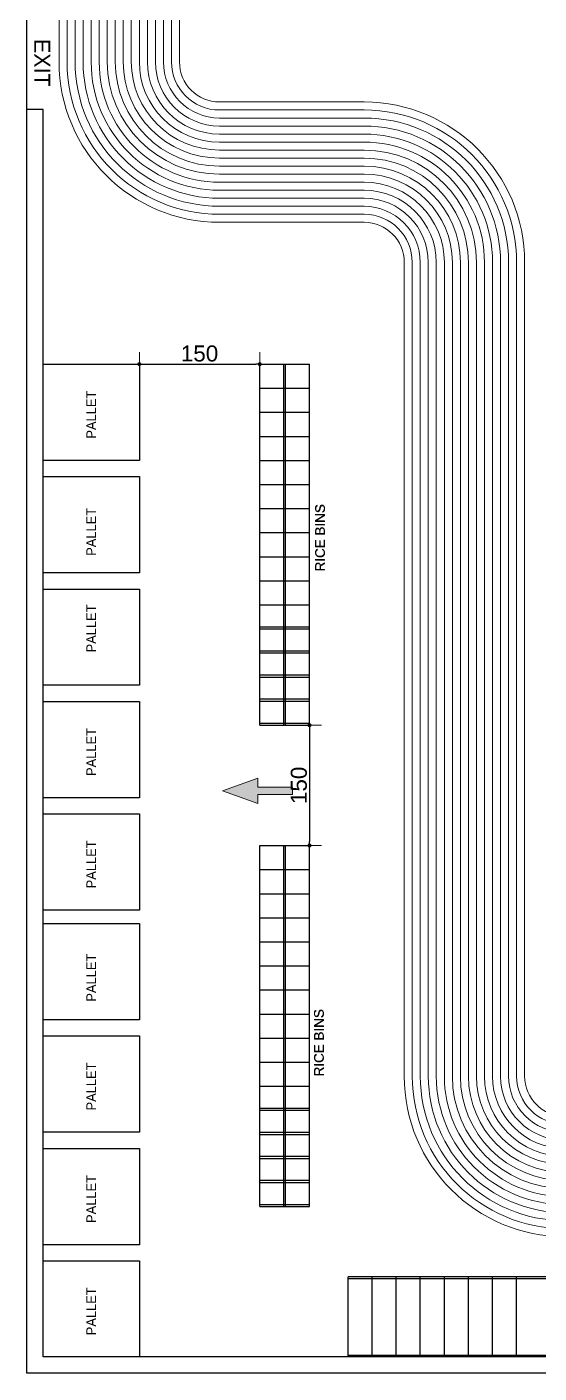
# Model space of a CAD drawing. Header units: centimetres. Extents: x 382474 to 805140, y 51501 to 135682.
# Drawn here: x 387006 to 387644, y 64561 to 66239 of the extents above; entities that cross this region are included whole.
import ezdxf

# ---------------------------------------------------------------- set-up
doc = ezdxf.new("R2010")
doc.units = ezdxf.units.CM
doc.header["$PDMODE"] = 2
doc.header["$PDSIZE"] = -10
for name, color, linetype in [('D RACK', 7, 'Continuous'), ('LVI_FLOOR BEDS - GENERAL', 254, 'Continuous'), ('SPN-FURNITURE', 7, 'Continuous')]:
    doc.layers.add(name, color=color, linetype=linetype)
doc.layers.add('SPN-DIM', color=8, linetype='Continuous', lineweight=15)
doc.styles.add('ARIAL', font='arial.ttf')
doc.styles.add('TREE', font='arial.ttf')
doc.dimstyles.new('arc', dxfattribs={"dimtxt": 20, "dimasz": 5, "dimexe": 15, "dimexo": 2.5, "dimgap": 3, "dimtad": 1, "dimdec": 0, "dimzin": 0, "dimtxsty": 'TREE', "dimblk": 'DOT', "dimcen": 15, "dimdle": 0.5, "dimclrd": 256, "dimclre": 8, "dimclrt": 256, "dimadec": 0, "dimazin": 0, "dimtfac": 1, "dimtdec": 0, "dimtofl": 0, "dimtmove": 1, "dimatfit": 0, "dimldrblk": 'DOT', "dimfxl": 20, "dimfxlon": 1, "dimtolj": 1, "dimtzin": 0, "dimlwd": -1, "dimlwe": 0, "dimarcsym": 0})

# ---------------------------------------------------------------- blocks, each defined once
blk = doc.blocks.new('_Dot')
at = {"color": 0, "linetype": 'ByBlock', "lineweight": -2}
blk.add_line((-0.5, 0), (-1, 0), dxfattribs=at)
at = {"color": 0, "linetype": 'ByBlock', "lineweight": -3, "const_width": 0.5}
blk.add_lwpolyline([(-0.25, 0, 1), (0.25, 0, 1)], format="xyb", close=True, dxfattribs=at)
blk = doc.blocks.new('*D615')
at = {"color": 8, "lineweight": 0, "transparency": 16777216}
for p, q in [((387145.6, 65818.2), (387145.6, 65833.2)), ((387295.6, 65818.2), (387295.6, 65833.2))]:
    blk.add_line(p, q, dxfattribs=at)
at = {"transparency": 16777216}
blk.add_line((387150.6, 65818.2), (387290.6, 65818.2), dxfattribs=at)
at = {"layer": 'Defpoints', "color": 0, "transparency": 16777216}
for p in [(387145.6, 65818.2), (387295.6, 65818.2), (387295.6, 65818.2)]:
    blk.add_point(p, dxfattribs=at)
at = {"transparency": 16777216, "xscale": 5, "yscale": 5, "zscale": 5, "rotation": 180}
blk.add_blockref('_Dot', (387145.6, 65818.2), dxfattribs=at)
at = {"transparency": 16777216, "xscale": 5, "yscale": 5, "zscale": 5}
blk.add_blockref('_Dot', (387295.6, 65818.2), dxfattribs=at)
at = {"transparency": 16777216, "insert": (387220.6, 65831.4), "char_height": 20, "attachment_point": 5, "style": 'TREE'}
blk.add_mtext('\\A1;150', dxfattribs=at)
blk = doc.blocks.new('*D616')
at = {"color": 8, "lineweight": 0, "transparency": 16777216}
for p, q in [((387357.6, 65368.2), (387372.6, 65368.2)), ((387357.6, 65218.2), (387372.6, 65218.2))]:
    blk.add_line(p, q, dxfattribs=at)
at = {"transparency": 16777216}
blk.add_line((387357.6, 65363.2), (387357.6, 65223.2), dxfattribs=at)
at = {"layer": 'Defpoints', "color": 0, "transparency": 16777216}
for p in [(387357.6, 65368.2), (387357.6, 65218.2), (387357.6, 65218.2)]:
    blk.add_point(p, dxfattribs=at)
at = {"transparency": 16777216, "xscale": 5, "yscale": 5, "zscale": 5}
for p, rotation in [((387357.6, 65368.2), 90), ((387357.6, 65218.2), 270)]:
    blk.add_blockref('_Dot', p, dxfattribs=dict(at, rotation=rotation))
at = {"transparency": 16777216, "insert": (387344.4, 65293.2), "char_height": 20, "attachment_point": 5, "rotation": 90, "style": 'TREE'}
blk.add_mtext('\\A1;150', dxfattribs=at)
blk = doc.blocks.new('*D625')
at = {"color": 8, "lineweight": 0, "transparency": 16777216}
for p, q in [((387145.6, 65818.2), (387145.6, 65833.2)), ((387295.6, 65818.2), (387295.6, 65833.2))]:
    blk.add_line(p, q, dxfattribs=at)
at = {"transparency": 16777216}
blk.add_line((387150.6, 65818.2), (387290.6, 65818.2), dxfattribs=at)
at = {"layer": 'Defpoints', "color": 0, "transparency": 16777216}
for p in [(387145.6, 65818.2), (387295.6, 65818.2), (387295.6, 65818.2)]:
    blk.add_point(p, dxfattribs=at)
at = {"transparency": 16777216, "xscale": 5, "yscale": 5, "zscale": 5, "rotation": 180}
blk.add_blockref('_Dot', (387145.6, 65818.2), dxfattribs=at)
at = {"transparency": 16777216, "xscale": 5, "yscale": 5, "zscale": 5}
blk.add_blockref('_Dot', (387295.6, 65818.2), dxfattribs=at)
at = {"transparency": 16777216, "insert": (387220.6, 65831.4), "char_height": 20, "attachment_point": 5, "style": 'TREE'}
blk.add_mtext('\\A1;150', dxfattribs=at)
blk = doc.blocks.new('*D626')
at = {"color": 8, "lineweight": 0, "transparency": 16777216}
for p, q in [((387357.6, 65368.2), (387372.6, 65368.2)), ((387357.6, 65218.2), (387372.6, 65218.2))]:
    blk.add_line(p, q, dxfattribs=at)
at = {"transparency": 16777216}
blk.add_line((387357.6, 65363.2), (387357.6, 65223.2), dxfattribs=at)
at = {"layer": 'Defpoints', "color": 0, "transparency": 16777216}
for p in [(387357.6, 65368.2), (387357.6, 65218.2), (387357.6, 65218.2)]:
    blk.add_point(p, dxfattribs=at)
at = {"transparency": 16777216, "xscale": 5, "yscale": 5, "zscale": 5}
for p, rotation in [((387357.6, 65368.2), 90), ((387357.6, 65218.2), 270)]:
    blk.add_blockref('_Dot', p, dxfattribs=dict(at, rotation=rotation))
at = {"transparency": 16777216, "insert": (387344.4, 65293.2), "char_height": 20, "attachment_point": 5, "rotation": 90, "style": 'TREE'}
blk.add_mtext('\\A1;150', dxfattribs=at)

msp = doc.modelspace()

# ---------------------------------------------------------------- hatches: boundary and pattern name
at = {"layer": 'LVI_FLOOR BEDS - GENERAL', "lineweight": -3, "transparency": 33554508}
h = msp.add_hatch(color=1, dxfattribs=at)
h.dxf.hatch_style = 1
h.paths.add_polyline_path([(387336.4, 65290.8), (387336.4, 65281.8), (387293.3, 65281.8), (387293.3, 65270.6), (387249.3, 65286.3), (387293.3, 65302), (387293.3, 65290.8)])
h = msp.add_hatch(color=1, dxfattribs=at)
h.dxf.hatch_style = 1
h.paths.add_polyline_path([(387336.4, 65290.8), (387336.4, 65281.8), (387293.3, 65281.8), (387293.3, 65270.6), (387249.3, 65286.3), (387293.3, 65302), (387293.3, 65290.8)])
h = msp.add_hatch(color=1, dxfattribs=at)
h.dxf.hatch_style = 1
h.paths.add_polyline_path([(387336.4, 65290.8), (387336.4, 65281.8), (387293.3, 65281.8), (387293.3, 65270.6), (387249.3, 65286.3), (387293.3, 65302), (387293.3, 65290.8)])
h = msp.add_hatch(color=1, dxfattribs=at)
h.dxf.hatch_style = 1
h.paths.add_polyline_path([(387336.4, 65290.8), (387336.4, 65281.8), (387293.3, 65281.8), (387293.3, 65270.6), (387249.3, 65286.3), (387293.3, 65302), (387293.3, 65290.8)])
h = msp.add_hatch(color=1, dxfattribs=at)
h.dxf.hatch_style = 1
h.paths.add_polyline_path([(387336.4, 65290.8), (387336.4, 65281.8), (387293.3, 65281.8), (387293.3, 65270.6), (387249.3, 65286.3), (387293.3, 65302), (387293.3, 65290.8)])
h = msp.add_hatch(color=1, dxfattribs=at)
h.dxf.hatch_style = 1
h.paths.add_polyline_path([(387336.4, 65290.8), (387336.4, 65281.8), (387293.3, 65281.8), (387293.3, 65270.6), (387249.3, 65286.3), (387293.3, 65302), (387293.3, 65290.8)])
h = msp.add_hatch(color=1, dxfattribs=at)
h.dxf.hatch_style = 1
h.paths.add_polyline_path([(387336.4, 65290.8), (387336.4, 65281.8), (387293.3, 65281.8), (387293.3, 65270.6), (387249.3, 65286.3), (387293.3, 65302), (387293.3, 65290.8)])
h = msp.add_hatch(color=1, dxfattribs=at)
h.dxf.hatch_style = 1
h.paths.add_polyline_path([(387336.4, 65290.8), (387336.4, 65281.8), (387293.3, 65281.8), (387293.3, 65270.6), (387249.3, 65286.3), (387293.3, 65302), (387293.3, 65290.8)])
h = msp.add_hatch(color=1, dxfattribs=at)
h.dxf.hatch_style = 1
h.paths.add_polyline_path([(387336.4, 65290.8), (387336.4, 65281.8), (387293.3, 65281.8), (387293.3, 65270.6), (387249.3, 65286.3), (387293.3, 65302), (387293.3, 65290.8)])
h = msp.add_hatch(color=1, dxfattribs=at)
h.dxf.hatch_style = 1
h.paths.add_polyline_path([(387336.4, 65290.8), (387336.4, 65281.8), (387293.3, 65281.8), (387293.3, 65270.6), (387249.3, 65286.3), (387293.3, 65302), (387293.3, 65290.8)])
h = msp.add_hatch(color=1, dxfattribs=at)
h.dxf.hatch_style = 1
h.paths.add_polyline_path([(387336.4, 65290.8), (387336.4, 65281.8), (387293.3, 65281.8), (387293.3, 65270.6), (387249.3, 65286.3), (387293.3, 65302), (387293.3, 65290.8)])
h = msp.add_hatch(color=1, dxfattribs=at)
h.dxf.hatch_style = 1
h.paths.add_polyline_path([(387336.4, 65290.8), (387336.4, 65281.8), (387293.3, 65281.8), (387293.3, 65270.6), (387249.3, 65286.3), (387293.3, 65302), (387293.3, 65290.8)])
h = msp.add_hatch(color=1, dxfattribs=at)
h.dxf.hatch_style = 1
h.paths.add_polyline_path([(387336.4, 65290.8), (387336.4, 65281.8), (387293.3, 65281.8), (387293.3, 65270.6), (387249.3, 65286.3), (387293.3, 65302), (387293.3, 65290.8)])
h = msp.add_hatch(color=1, dxfattribs=at)
h.dxf.hatch_style = 1
h.paths.add_polyline_path([(387336.4, 65290.8), (387336.4, 65281.8), (387293.3, 65281.8), (387293.3, 65270.6), (387249.3, 65286.3), (387293.3, 65302), (387293.3, 65290.8)])
h = msp.add_hatch(color=1, dxfattribs=at)
h.dxf.hatch_style = 1
h.paths.add_polyline_path([(387336.4, 65290.8), (387336.4, 65281.8), (387293.3, 65281.8), (387293.3, 65270.6), (387249.3, 65286.3), (387293.3, 65302), (387293.3, 65290.8)])
h = msp.add_hatch(color=1, dxfattribs=at)
h.dxf.hatch_style = 1
h.paths.add_polyline_path([(387336.4, 65290.8), (387336.4, 65281.8), (387293.3, 65281.8), (387293.3, 65270.6), (387249.3, 65286.3), (387293.3, 65302), (387293.3, 65290.8)])

# ---------------------------------------------------------------- linework, layer by layer
for p, q in [((387005.6, 64560.7), (387005.6, 66385.7)), ((387005.6, 64560.7), (387005.6, 66385.7)), ((387025.6, 66135.7), (387005.6, 66135.7)), ((387025.6, 66135.7), (387005.6, 66135.7)), ((387025.6, 64580.7), (387025.6, 66135.7)), ((387025.6, 64580.7), (387025.6, 66135.7)), ((387825.6, 64680.7), (387405.6, 64680.7)), ((387405.6, 64580.7), (387405.6, 64680.7)), ((387825.6, 64680.7), (387405.6, 64680.7)), ((387405.6, 64678.2), (387405.6, 64680.7)), ((387825.6, 64680.7), (387405.6, 64680.7)), ((387405.6, 64580.7), (387405.6, 64680.7)), ((387825.6, 64680.7), (387405.6, 64680.7)), ((387405.6, 64678.2), (387405.6, 64680.7)), ((387825.6, 64678.2), (387405.6, 64678.2)), ((387828.1, 64678.2), (387405.6, 64678.2)), ((387825.6, 64678.2), (387405.6, 64678.2)), ((387828.1, 64678.2), (387405.6, 64678.2)), ((387435.6, 64580.7), (387435.6, 64680.7)), ((387435.6, 64580.7), (387435.6, 64680.7)), ((387435.6, 64580.7), (387435.6, 64680.7)), ((387435.6, 64580.7), (387435.6, 64680.7)), ((387465.6, 64580.7), (387465.6, 64680.7)), ((387465.6, 64580.7), (387465.6, 64680.7)), ((387465.6, 64580.7), (387465.6, 64680.7)), ((387465.6, 64580.7), (387465.6, 64680.7)), ((387495.6, 64580.7), (387495.6, 64680.7)), ((387495.6, 64580.7), (387495.6, 64680.7)), ((387495.6, 64580.7), (387495.6, 64680.7)), ((387495.6, 64580.7), (387495.6, 64680.7)), ((387525.6, 64580.7), (387525.6, 64680.7)), ((387525.6, 64580.7), (387525.6, 64680.7)), ((387525.6, 64580.7), (387525.6, 64680.7)), ((387525.6, 64580.7), (387525.6, 64680.7)), ((387555.6, 64580.7), (387555.6, 64680.7)), ((387555.6, 64580.7), (387555.6, 64680.7)), ((387555.6, 64580.7), (387555.6, 64680.7)), ((387555.6, 64580.7), (387555.6, 64680.7)), ((387585.6, 64580.7), (387585.6, 64680.7)), ((387585.6, 64580.7), (387585.6, 64680.7)), ((387585.6, 64580.7), (387585.6, 64680.7)), ((387585.6, 64580.7), (387585.6, 64680.7)), ((387615.6, 64580.7), (387615.6, 64680.7)), ((387615.6, 64580.7), (387615.6, 64680.7)), ((387615.6, 64580.7), (387615.6, 64680.7)), ((387615.6, 64580.7), (387615.6, 64680.7)), ((387405.6, 64580.7), (387405.6, 64642.7)), ((387405.6, 64580.7), (387405.6, 64642.7)), ((387935.6, 64582.7), (387405.6, 64582.7)), ((387935.6, 64582.7), (387405.6, 64582.7)), ((387935.6, 64580.7), (387025.6, 64580.7)), ((387935.6, 64580.7), (387025.6, 64580.7)), ((387935.6, 64580.7), (387025.6, 64580.7)), ((387935.6, 64580.7), (387025.6, 64580.7)), ((387389.6, 64580.5), (387389.6, 64580.7)), ((387389.6, 64580.5), (387389.6, 64580.7)), ((387915.6, 64560.7), (387005.6, 64560.7)), ((387915.6, 64560.7), (387005.6, 64560.7)), ((387915.6, 64560.7), (387005.6, 64560.7)), ((387915.6, 64560.7), (387005.6, 64560.7))]:
    msp.add_line(p, q)
at = {"color": 30, "true_color": 0xf26722}
for p, q in [((387295.6, 65368.2), (387295.6, 65818.2)), ((387295.6, 65818.2), (387357.6, 65818.2)), ((387295.6, 65368.2), (387295.6, 65818.2)), ((387295.6, 65818.2), (387357.6, 65818.2)), ((387325.6, 65368.2), (387325.6, 65818.2)), ((387325.6, 65368.2), (387325.6, 65818.2)), ((387327.6, 65368.2), (387327.6, 65818.2)), ((387327.6, 65368.2), (387327.6, 65818.2)), ((387357.6, 65368.2), (387357.6, 65818.2)), ((387357.6, 65368.2), (387357.6, 65818.2)), ((387295.6, 65788.2), (387357.6, 65788.2)), ((387295.6, 65788.2), (387357.6, 65788.2)), ((387295.6, 65788.2), (387357.6, 65788.2)), ((387295.6, 65788.2), (387357.6, 65788.2)), ((387295.6, 65758.2), (387357.6, 65758.2)), ((387295.6, 65758.2), (387357.6, 65758.2)), ((387295.6, 65758.2), (387357.6, 65758.2)), ((387295.6, 65758.2), (387357.6, 65758.2)), ((387295.6, 65728.2), (387357.6, 65728.2)), ((387295.6, 65728.2), (387357.6, 65728.2)), ((387295.6, 65728.2), (387357.6, 65728.2)), ((387295.6, 65728.2), (387357.6, 65728.2)), ((387295.6, 65698.2), (387357.6, 65698.2)), ((387295.6, 65698.2), (387357.6, 65698.2)), ((387295.6, 65698.2), (387357.6, 65698.2)), ((387295.6, 65698.2), (387357.6, 65698.2)), ((387295.6, 65668.2), (387357.6, 65668.2)), ((387295.6, 65668.2), (387357.6, 65668.2)), ((387295.6, 65668.2), (387357.6, 65668.2)), ((387295.6, 65668.2), (387357.6, 65668.2)), ((387295.6, 65638.2), (387357.6, 65638.2)), ((387295.6, 65638.2), (387357.6, 65638.2)), ((387295.6, 65608.2), (387357.6, 65608.2)), ((387295.6, 65608.2), (387357.6, 65608.2)), ((387295.6, 65578.2), (387357.6, 65578.2)), ((387295.6, 65578.2), (387357.6, 65578.2)), ((387295.6, 65548.2), (387357.6, 65548.2)), ((387295.6, 65548.2), (387357.6, 65548.2)), ((387295.6, 65518.2), (387357.6, 65518.2)), ((387295.6, 65518.2), (387357.6, 65518.2)), ((387295.6, 65518.2), (387357.6, 65518.2)), ((387295.6, 65518.2), (387357.6, 65518.2)), ((387295.6, 65490.9), (387357.6, 65490.9)), ((387295.6, 65490.9), (387357.6, 65490.9)), ((387295.6, 65488.2), (387357.6, 65488.2)), ((387295.6, 65488.2), (387357.6, 65488.2)), ((387295.6, 65488.2), (387357.6, 65488.2)), ((387295.6, 65488.2), (387357.6, 65488.2)), ((387295.6, 65460.9), (387357.6, 65460.9)), ((387295.6, 65460.9), (387357.6, 65460.9)), ((387295.6, 65458.2), (387357.6, 65458.2)), ((387295.6, 65458.2), (387357.6, 65458.2)), ((387295.6, 65458.2), (387357.6, 65458.2)), ((387295.6, 65458.2), (387357.6, 65458.2)), ((387295.6, 65430.9), (387357.6, 65430.9)), ((387295.6, 65430.9), (387357.6, 65430.9)), ((387295.6, 65428.2), (387357.6, 65428.2)), ((387295.6, 65428.2), (387357.6, 65428.2)), ((387295.6, 65428.2), (387357.6, 65428.2)), ((387295.6, 65428.2), (387357.6, 65428.2)), ((387295.6, 65400.9), (387357.6, 65400.9)), ((387295.6, 65400.9), (387357.6, 65400.9)), ((387295.6, 65398.2), (387357.6, 65398.2)), ((387295.6, 65398.2), (387357.6, 65398.2)), ((387295.6, 65398.2), (387357.6, 65398.2)), ((387295.6, 65398.2), (387357.6, 65398.2)), ((387295.6, 65370.9), (387357.6, 65370.9)), ((387295.6, 65370.9), (387357.6, 65370.9)), ((387295.6, 65368.2), (387357.6, 65368.2)), ((387295.6, 65368.2), (387357.6, 65368.2)), ((387295.6, 65368.2), (387357.6, 65368.2)), ((387295.6, 65368.2), (387357.6, 65368.2)), ((387295.6, 64768.2), (387295.6, 65218.2)), ((387295.6, 65218.2), (387357.6, 65218.2)), ((387295.6, 64768.2), (387295.6, 65218.2)), ((387295.6, 65218.2), (387357.6, 65218.2)), ((387295.6, 64768.2), (387295.6, 65218.2)), ((387295.6, 65218.2), (387357.6, 65218.2)), ((387295.6, 64768.2), (387295.6, 65218.2)), ((387295.6, 65218.2), (387357.6, 65218.2)), ((387325.6, 64768.2), (387325.6, 65218.2)), ((387325.6, 64768.2), (387325.6, 65218.2)), ((387325.6, 64768.2), (387325.6, 65218.2)), ((387325.6, 64768.2), (387325.6, 65218.2)), ((387327.6, 64768.2), (387327.6, 65218.2)), ((387327.6, 64768.2), (387327.6, 65218.2)), ((387327.6, 64768.2), (387327.6, 65218.2)), ((387327.6, 64768.2), (387327.6, 65218.2)), ((387357.6, 64768.2), (387357.6, 65218.2)), ((387357.6, 64768.2), (387357.6, 65218.2)), ((387357.6, 64768.2), (387357.6, 65218.2)), ((387357.6, 64768.2), (387357.6, 65218.2)), ((387295.6, 65188.2), (387357.6, 65188.2)), ((387295.6, 65188.2), (387357.6, 65188.2)), ((387295.6, 65188.2), (387357.6, 65188.2)), ((387295.6, 65188.2), (387357.6, 65188.2)), ((387295.6, 65158.2), (387357.6, 65158.2)), ((387295.6, 65158.2), (387357.6, 65158.2)), ((387295.6, 65158.2), (387357.6, 65158.2)), ((387295.6, 65158.2), (387357.6, 65158.2)), ((387295.6, 65128.2), (387357.6, 65128.2)), ((387295.6, 65128.2), (387357.6, 65128.2)), ((387295.6, 65128.2), (387357.6, 65128.2)), ((387295.6, 65128.2), (387357.6, 65128.2)), ((387295.6, 65098.2), (387357.6, 65098.2)), ((387295.6, 65098.2), (387357.6, 65098.2)), ((387295.6, 65098.2), (387357.6, 65098.2)), ((387295.6, 65098.2), (387357.6, 65098.2)), ((387295.6, 65068.2), (387357.6, 65068.2)), ((387295.6, 65068.2), (387357.6, 65068.2)), ((387295.6, 65068.2), (387357.6, 65068.2)), ((387295.6, 65068.2), (387357.6, 65068.2)), ((387295.6, 65038.2), (387357.6, 65038.2)), ((387295.6, 65038.2), (387357.6, 65038.2)), ((387295.6, 65008.2), (387357.6, 65008.2)), ((387295.6, 65008.2), (387357.6, 65008.2)), ((387295.6, 64978.2), (387357.6, 64978.2)), ((387295.6, 64978.2), (387357.6, 64978.2)), ((387295.6, 64948.2), (387357.6, 64948.2)), ((387295.6, 64948.2), (387357.6, 64948.2)), ((387295.6, 64918.2), (387357.6, 64918.2)), ((387295.6, 64918.2), (387357.6, 64918.2)), ((387295.6, 64918.2), (387357.6, 64918.2)), ((387295.6, 64918.2), (387357.6, 64918.2)), ((387295.6, 64890.9), (387357.6, 64890.9)), ((387295.6, 64890.9), (387357.6, 64890.9)), ((387295.6, 64888.2), (387357.6, 64888.2)), ((387295.6, 64888.2), (387357.6, 64888.2)), ((387295.6, 64888.2), (387357.6, 64888.2)), ((387295.6, 64888.2), (387357.6, 64888.2)), ((387295.6, 64860.9), (387357.6, 64860.9)), ((387295.6, 64860.9), (387357.6, 64860.9)), ((387295.6, 64858.2), (387357.6, 64858.2)), ((387295.6, 64858.2), (387357.6, 64858.2)), ((387295.6, 64858.2), (387357.6, 64858.2)), ((387295.6, 64858.2), (387357.6, 64858.2)), ((387295.6, 64830.9), (387357.6, 64830.9)), ((387295.6, 64830.9), (387357.6, 64830.9)), ((387295.6, 64828.2), (387357.6, 64828.2)), ((387295.6, 64828.2), (387357.6, 64828.2)), ((387295.6, 64828.2), (387357.6, 64828.2)), ((387295.6, 64828.2), (387357.6, 64828.2)), ((387295.6, 64800.9), (387357.6, 64800.9)), ((387295.6, 64800.9), (387357.6, 64800.9)), ((387295.6, 64798.2), (387357.6, 64798.2)), ((387295.6, 64798.2), (387357.6, 64798.2)), ((387295.6, 64798.2), (387357.6, 64798.2)), ((387295.6, 64798.2), (387357.6, 64798.2)), ((387295.6, 64770.9), (387357.6, 64770.9)), ((387295.6, 64770.9), (387357.6, 64770.9)), ((387295.6, 64768.2), (387357.6, 64768.2)), ((387295.6, 64768.2), (387357.6, 64768.2)), ((387295.6, 64768.2), (387357.6, 64768.2)), ((387295.6, 64768.2), (387357.6, 64768.2))]:
    msp.add_line(p, q, dxfattribs=at)
for points in [[(387025.6, 65818.2), (387025.6, 65818.2), (387145.6, 65818.2), (387145.6, 65698.2), (387025.6, 65698.2), (387025.6, 65818.2)], [(387025.6, 65818.2), (387025.6, 65818.2), (387145.6, 65818.2), (387145.6, 65698.2), (387025.6, 65698.2), (387025.6, 65818.2)], [(387025.6, 65678), (387025.6, 65678), (387145.6, 65678), (387145.6, 65558), (387025.6, 65558), (387025.6, 65678)], [(387025.6, 65678), (387025.6, 65678), (387145.6, 65678), (387145.6, 65558), (387025.6, 65558), (387025.6, 65678)], [(387025.6, 65678), (387025.6, 65678), (387145.6, 65678), (387145.6, 65558), (387025.6, 65558), (387025.6, 65678)], [(387025.6, 65678), (387025.6, 65678), (387145.6, 65678), (387145.6, 65558), (387025.6, 65558), (387025.6, 65678)], [(387025.6, 65537.9), (387025.6, 65537.9), (387145.6, 65537.9), (387145.6, 65417.9), (387025.6, 65417.9), (387025.6, 65537.9)], [(387025.6, 65537.9), (387025.6, 65537.9), (387145.6, 65537.9), (387145.6, 65417.9), (387025.6, 65417.9), (387025.6, 65537.9)], [(387025.6, 65397.7), (387025.6, 65397.7), (387145.6, 65397.7), (387145.6, 65277.7), (387025.6, 65277.7), (387025.6, 65397.7)], [(387025.6, 65397.7), (387025.6, 65397.7), (387145.6, 65397.7), (387145.6, 65277.7), (387025.6, 65277.7), (387025.6, 65397.7)], [(387025.6, 65397.7), (387025.6, 65397.7), (387145.6, 65397.7), (387145.6, 65277.7), (387025.6, 65277.7), (387025.6, 65397.7)], [(387025.6, 65397.7), (387025.6, 65397.7), (387145.6, 65397.7), (387145.6, 65277.7), (387025.6, 65277.7), (387025.6, 65397.7)], [(387025.6, 65257.6), (387025.6, 65257.6), (387145.6, 65257.6), (387145.6, 65137.6), (387025.6, 65137.6), (387025.6, 65257.6)], [(387025.6, 65257.6), (387025.6, 65257.6), (387145.6, 65257.6), (387145.6, 65137.6), (387025.6, 65137.6), (387025.6, 65257.6)], [(387025.6, 65120.9), (387025.6, 65120.9), (387145.6, 65120.9), (387145.6, 65000.9), (387025.6, 65000.9), (387025.6, 65120.9)], [(387025.6, 65120.9), (387025.6, 65120.9), (387145.6, 65120.9), (387145.6, 65000.9), (387025.6, 65000.9), (387025.6, 65120.9)], [(387025.6, 64980.8), (387025.6, 64980.8), (387145.6, 64980.8), (387145.6, 64860.8), (387025.6, 64860.8), (387025.6, 64980.8)], [(387025.6, 64980.8), (387025.6, 64980.8), (387145.6, 64980.8), (387145.6, 64860.8), (387025.6, 64860.8), (387025.6, 64980.8)], [(387025.6, 64980.8), (387025.6, 64980.8), (387145.6, 64980.8), (387145.6, 64860.8), (387025.6, 64860.8), (387025.6, 64980.8)], [(387025.6, 64980.8), (387025.6, 64980.8), (387145.6, 64980.8), (387145.6, 64860.8), (387025.6, 64860.8), (387025.6, 64980.8)], [(387025.6, 64840.7), (387025.6, 64840.7), (387145.6, 64840.7), (387145.6, 64720.7), (387025.6, 64720.7), (387025.6, 64840.7)], [(387025.6, 64840.7), (387025.6, 64840.7), (387145.6, 64840.7), (387145.6, 64720.7), (387025.6, 64720.7), (387025.6, 64840.7)], [(387025.6, 64700.7), (387025.6, 64700.7), (387145.6, 64700.7), (387145.6, 64580.7), (387025.6, 64580.7), (387025.6, 64700.7)], [(387025.6, 64700.7), (387025.6, 64700.7), (387145.6, 64700.7), (387145.6, 64580.7), (387025.6, 64580.7), (387025.6, 64700.7)]]:
    msp.add_lwpolyline(points, dxfattribs=at)
at = {"color": 1}
msp.add_lwpolyline([(387025.6, 64700.7), (387025.6, 64700.7), (387145.6, 64700.7), (387145.6, 64580.7), (387025.6, 64580.7), (387025.6, 64700.7)], dxfattribs=at)
msp.add_lwpolyline([(387025.6, 64700.7), (387025.6, 64700.7), (387145.6, 64700.7), (387145.6, 64580.7), (387025.6, 64580.7), (387025.6, 64700.7)], dxfattribs=at)
msp.add_lwpolyline([(387025.6, 64700.7), (387025.6, 64700.7), (387145.6, 64700.7), (387145.6, 64580.7), (387025.6, 64580.7), (387025.6, 64700.7)], dxfattribs=at)
msp.add_lwpolyline([(387025.6, 64700.7), (387025.6, 64700.7), (387145.6, 64700.7), (387145.6, 64580.7), (387025.6, 64580.7), (387025.6, 64700.7)], dxfattribs=at)
msp.add_lwpolyline([(387025.6, 64700.7), (387025.6, 64700.7), (387145.6, 64700.7), (387145.6, 64580.7), (387025.6, 64580.7), (387025.6, 64700.7)], dxfattribs=at)
msp.add_lwpolyline([(387025.6, 64700.7), (387025.6, 64700.7), (387145.6, 64700.7), (387145.6, 64580.7), (387025.6, 64580.7), (387025.6, 64700.7)], dxfattribs=at)
msp.add_lwpolyline([(387025.6, 64700.7), (387025.6, 64700.7), (387145.6, 64700.7), (387145.6, 64580.7), (387025.6, 64580.7), (387025.6, 64700.7)], dxfattribs=at)
msp.add_lwpolyline([(387025.6, 64700.7), (387025.6, 64700.7), (387145.6, 64700.7), (387145.6, 64580.7), (387025.6, 64580.7), (387025.6, 64700.7)], dxfattribs=at)
msp.add_lwpolyline([(387025.6, 64700.7), (387025.6, 64700.7), (387145.6, 64700.7), (387145.6, 64580.7), (387025.6, 64580.7), (387025.6, 64700.7)], dxfattribs=at)
msp.add_lwpolyline([(387025.6, 64700.7), (387025.6, 64700.7), (387145.6, 64700.7), (387145.6, 64580.7), (387025.6, 64580.7), (387025.6, 64700.7)], dxfattribs=at)
msp.add_lwpolyline([(387025.6, 64700.7), (387025.6, 64700.7), (387145.6, 64700.7), (387145.6, 64580.7), (387025.6, 64580.7), (387025.6, 64700.7)], dxfattribs=at)
msp.add_lwpolyline([(387025.6, 64700.7), (387025.6, 64700.7), (387145.6, 64700.7), (387145.6, 64580.7), (387025.6, 64580.7), (387025.6, 64700.7)], dxfattribs=at)
msp.add_lwpolyline([(387025.6, 64700.7), (387025.6, 64700.7), (387145.6, 64700.7), (387145.6, 64580.7), (387025.6, 64580.7), (387025.6, 64700.7)], dxfattribs=at)
msp.add_lwpolyline([(387025.6, 64700.7), (387025.6, 64700.7), (387145.6, 64700.7), (387145.6, 64580.7), (387025.6, 64580.7), (387025.6, 64700.7)], dxfattribs=at)
msp.add_lwpolyline([(387025.6, 64700.7), (387025.6, 64700.7), (387145.6, 64700.7), (387145.6, 64580.7), (387025.6, 64580.7), (387025.6, 64700.7)], dxfattribs=at)
msp.add_lwpolyline([(387025.6, 64700.7), (387025.6, 64700.7), (387145.6, 64700.7), (387145.6, 64580.7), (387025.6, 64580.7), (387025.6, 64700.7)], dxfattribs=at)
msp.add_lwpolyline([(387025.6, 64700.7), (387025.6, 64700.7), (387145.6, 64700.7), (387145.6, 64580.7), (387025.6, 64580.7), (387025.6, 64700.7)], dxfattribs=at)
msp.add_lwpolyline([(387025.6, 64700.7), (387025.6, 64700.7), (387145.6, 64700.7), (387145.6, 64580.7), (387025.6, 64580.7), (387025.6, 64700.7)], dxfattribs=at)
msp.add_lwpolyline([(387025.6, 64700.7), (387025.6, 64700.7), (387145.6, 64700.7), (387145.6, 64580.7), (387025.6, 64580.7), (387025.6, 64700.7)], dxfattribs=at)
msp.add_lwpolyline([(387025.6, 64700.7), (387025.6, 64700.7), (387145.6, 64700.7), (387145.6, 64580.7), (387025.6, 64580.7), (387025.6, 64700.7)], dxfattribs=at)
msp.add_lwpolyline([(387025.6, 64700.7), (387025.6, 64700.7), (387145.6, 64700.7), (387145.6, 64580.7), (387025.6, 64580.7), (387025.6, 64700.7)], dxfattribs=at)
msp.add_lwpolyline([(387025.6, 64700.7), (387025.6, 64700.7), (387145.6, 64700.7), (387145.6, 64580.7), (387025.6, 64580.7), (387025.6, 64700.7)], dxfattribs=at)
msp.add_lwpolyline([(387025.6, 64700.7), (387025.6, 64700.7), (387145.6, 64700.7), (387145.6, 64580.7), (387025.6, 64580.7), (387025.6, 64700.7)], dxfattribs=at)
msp.add_lwpolyline([(387025.6, 64700.7), (387025.6, 64700.7), (387145.6, 64700.7), (387145.6, 64580.7), (387025.6, 64580.7), (387025.6, 64700.7)], dxfattribs=at)
msp.add_lwpolyline([(387025.6, 64700.7), (387025.6, 64700.7), (387145.6, 64700.7), (387145.6, 64580.7), (387025.6, 64580.7), (387025.6, 64700.7)], dxfattribs=at)
msp.add_lwpolyline([(387025.6, 64700.7), (387025.6, 64700.7), (387145.6, 64700.7), (387145.6, 64580.7), (387025.6, 64580.7), (387025.6, 64700.7)], dxfattribs=at)
msp.add_lwpolyline([(387025.6, 64700.7), (387025.6, 64700.7), (387145.6, 64700.7), (387145.6, 64580.7), (387025.6, 64580.7), (387025.6, 64700.7)], dxfattribs=at)
msp.add_lwpolyline([(387025.6, 64700.7), (387025.6, 64700.7), (387145.6, 64700.7), (387145.6, 64580.7), (387025.6, 64580.7), (387025.6, 64700.7)], dxfattribs=at)
msp.add_lwpolyline([(387025.6, 64700.7), (387025.6, 64700.7), (387145.6, 64700.7), (387145.6, 64580.7), (387025.6, 64580.7), (387025.6, 64700.7)], dxfattribs=at)
msp.add_lwpolyline([(387025.6, 64700.7), (387025.6, 64700.7), (387145.6, 64700.7), (387145.6, 64580.7), (387025.6, 64580.7), (387025.6, 64700.7)], dxfattribs=at)
msp.add_lwpolyline([(387025.6, 64700.7), (387025.6, 64700.7), (387145.6, 64700.7), (387145.6, 64580.7), (387025.6, 64580.7), (387025.6, 64700.7)], dxfattribs=at)
msp.add_lwpolyline([(387025.6, 64700.7), (387025.6, 64700.7), (387145.6, 64700.7), (387145.6, 64580.7), (387025.6, 64580.7), (387025.6, 64700.7)], dxfattribs=at)
msp.add_lwpolyline([(387025.6, 64700.7), (387025.6, 64700.7), (387145.6, 64700.7), (387145.6, 64580.7), (387025.6, 64580.7), (387025.6, 64700.7)], dxfattribs=at)
msp.add_lwpolyline([(387025.6, 64700.7), (387025.6, 64700.7), (387145.6, 64700.7), (387145.6, 64580.7), (387025.6, 64580.7), (387025.6, 64700.7)], dxfattribs=at)
msp.add_lwpolyline([(387025.6, 64700.7), (387025.6, 64700.7), (387145.6, 64700.7), (387145.6, 64580.7), (387025.6, 64580.7), (387025.6, 64700.7)], dxfattribs=at)
msp.add_lwpolyline([(387025.6, 64700.7), (387025.6, 64700.7), (387145.6, 64700.7), (387145.6, 64580.7), (387025.6, 64580.7), (387025.6, 64700.7)], dxfattribs=at)
msp.add_lwpolyline([(387025.6, 64700.7), (387025.6, 64700.7), (387145.6, 64700.7), (387145.6, 64580.7), (387025.6, 64580.7), (387025.6, 64700.7)], dxfattribs=at)
msp.add_lwpolyline([(387025.6, 64700.7), (387025.6, 64700.7), (387145.6, 64700.7), (387145.6, 64580.7), (387025.6, 64580.7), (387025.6, 64700.7)], dxfattribs=at)
msp.add_lwpolyline([(387025.6, 64700.7), (387025.6, 64700.7), (387145.6, 64700.7), (387145.6, 64580.7), (387025.6, 64580.7), (387025.6, 64700.7)], dxfattribs=at)
msp.add_lwpolyline([(387025.6, 64700.7), (387025.6, 64700.7), (387145.6, 64700.7), (387145.6, 64580.7), (387025.6, 64580.7), (387025.6, 64700.7)], dxfattribs=at)
msp.add_lwpolyline([(387025.6, 64700.7), (387025.6, 64700.7), (387145.6, 64700.7), (387145.6, 64580.7), (387025.6, 64580.7), (387025.6, 64700.7)], dxfattribs=at)
msp.add_lwpolyline([(387025.6, 64700.7), (387025.6, 64700.7), (387145.6, 64700.7), (387145.6, 64580.7), (387025.6, 64580.7), (387025.6, 64700.7)], dxfattribs=at)
msp.add_lwpolyline([(387025.6, 64700.7), (387025.6, 64700.7), (387145.6, 64700.7), (387145.6, 64580.7), (387025.6, 64580.7), (387025.6, 64700.7)], dxfattribs=at)
msp.add_lwpolyline([(387025.6, 64700.7), (387025.6, 64700.7), (387145.6, 64700.7), (387145.6, 64580.7), (387025.6, 64580.7), (387025.6, 64700.7)], dxfattribs=at)
msp.add_lwpolyline([(387025.6, 64700.7), (387025.6, 64700.7), (387145.6, 64700.7), (387145.6, 64580.7), (387025.6, 64580.7), (387025.6, 64700.7)], dxfattribs=at)
msp.add_lwpolyline([(387025.6, 64700.7), (387025.6, 64700.7), (387145.6, 64700.7), (387145.6, 64580.7), (387025.6, 64580.7), (387025.6, 64700.7)], dxfattribs=at)
at = {"layer": 'D RACK', "color": 251, "lineweight": 9, "true_color": 0x636466}
for p, q in [((387045.6, 66195), (387045.6, 68707.1)), ((387045.6, 66195), (387045.6, 68707.1)), ((387055.6, 68707.1), (387055.6, 66195)), ((387055.6, 68707.1), (387055.6, 66195)), ((387065.6, 68707.1), (387065.6, 66195)), ((387065.6, 68707.1), (387065.6, 66195)), ((387075.6, 68707.1), (387075.6, 66195)), ((387075.6, 68707.1), (387075.6, 66195)), ((387085.6, 68707.1), (387085.6, 66195)), ((387085.6, 68707.1), (387085.6, 66195)), ((387085.6, 68707.1), (387085.6, 66195)), ((387085.6, 68707.1), (387085.6, 66195)), ((387095.6, 68707.1), (387095.6, 66195)), ((387095.6, 68707.1), (387095.6, 66195)), ((387105.6, 68707.1), (387105.6, 66195)), ((387105.6, 68707.1), (387105.6, 66195)), ((387115.6, 68707.1), (387115.6, 66195)), ((387115.6, 68707.1), (387115.6, 66195)), ((387125.6, 68707.1), (387125.6, 66195)), ((387125.6, 68707.1), (387125.6, 66195)), ((387135.6, 68707.1), (387135.6, 66195)), ((387135.6, 68707.1), (387135.6, 66195)), ((387135.6, 68707.1), (387135.6, 66195)), ((387135.6, 68707.1), (387135.6, 66195)), ((387145.6, 68707.1), (387145.6, 66195)), ((387145.6, 68707.1), (387145.6, 66195)), ((387155.6, 68707.1), (387155.6, 66195)), ((387155.6, 68707.1), (387155.6, 66195)), ((387165.6, 68707.1), (387165.6, 66195)), ((387165.6, 68707.1), (387165.6, 66195)), ((387175.6, 68707.1), (387175.6, 66195)), ((387175.6, 68707.1), (387175.6, 66195)), ((387185.6, 68707.1), (387185.6, 66195)), ((387185.6, 68707.1), (387185.6, 66195)), ((387195.6, 68707.1), (387195.6, 66195)), ((387195.6, 68707.1), (387195.6, 66195)), ((387195.6, 68707.1), (387195.6, 66195)), ((387195.6, 68707.1), (387195.6, 66195)), ((387425.6, 66145), (387245.6, 66145)), ((387425.6, 66145), (387245.6, 66145)), ((387425.6, 66135), (387245.6, 66135)), ((387425.6, 66135), (387245.6, 66135)), ((387425.6, 66125), (387245.6, 66125)), ((387425.6, 66125), (387245.6, 66125)), ((387425.6, 66125), (387245.6, 66125)), ((387425.6, 66125), (387245.6, 66125)), ((387425.6, 66115), (387245.6, 66115)), ((387425.6, 66115), (387245.6, 66115)), ((387425.6, 66105), (387245.6, 66105)), ((387425.6, 66105), (387245.6, 66105)), ((387425.6, 66095), (387245.6, 66095)), ((387425.6, 66095), (387245.6, 66095)), ((387425.6, 66095), (387245.6, 66095)), ((387425.6, 66095), (387245.6, 66095)), ((387425.6, 66085), (387245.6, 66085)), ((387425.6, 66085), (387245.6, 66085)), ((387425.6, 66075), (387245.6, 66075)), ((387425.6, 66075), (387245.6, 66075)), ((387425.6, 66065), (387245.6, 66065)), ((387425.6, 66065), (387245.6, 66065)), ((387425.6, 66055), (387245.6, 66055)), ((387425.6, 66055), (387245.6, 66055)), ((387425.6, 66055), (387245.6, 66055)), ((387425.6, 66055), (387245.6, 66055)), ((387425.6, 66045), (387245.6, 66045)), ((387425.6, 66045), (387245.6, 66045)), ((387425.6, 66035), (387245.6, 66035)), ((387425.6, 66035), (387245.6, 66035)), ((387425.6, 66025), (387245.6, 66025)), ((387425.6, 66025), (387245.6, 66025)), ((387425.6, 66015), (387245.6, 66015)), ((387425.6, 66015), (387245.6, 66015)), ((387425.6, 66005), (387245.6, 66005)), ((387425.6, 66005), (387245.6, 66005)), ((387425.6, 65995), (387245.6, 65995)), ((387425.6, 65995), (387245.6, 65995)), ((387475.6, 65945), (387475.6, 64930.7)), ((387475.6, 65945), (387475.6, 64930.7)), ((387485.6, 65945), (387485.6, 64930.7)), ((387485.6, 65945), (387485.6, 64930.7)), ((387495.6, 65945), (387495.6, 64930.7)), ((387495.6, 65945), (387495.6, 64930.7)), ((387505.6, 65945), (387505.6, 64930.7)), ((387505.6, 65945), (387505.6, 64930.7)), ((387515.6, 65945), (387515.6, 64930.7)), ((387515.6, 65945), (387515.6, 64930.7)), ((387525.6, 65945), (387525.6, 64930.7)), ((387525.6, 65945), (387525.6, 64930.7)), ((387525.6, 65945), (387525.6, 64930.7)), ((387525.6, 65945), (387525.6, 64930.7)), ((387535.6, 65945), (387535.6, 64930.7)), ((387535.6, 65945), (387535.6, 64930.7)), ((387545.6, 65945), (387545.6, 64930.7)), ((387545.6, 65945), (387545.6, 64930.7)), ((387555.6, 65945), (387555.6, 64930.7)), ((387555.6, 65945), (387555.6, 64930.7)), ((387565.6, 65945), (387565.6, 64930.7)), ((387565.6, 65945), (387565.6, 64930.7)), ((387575.6, 65945), (387575.6, 64930.7)), ((387575.6, 65945), (387575.6, 64930.7)), ((387575.6, 65945), (387575.6, 64930.7)), ((387575.6, 65945), (387575.6, 64930.7)), ((387585.6, 65945), (387585.6, 64930.7)), ((387585.6, 65945), (387585.6, 64930.7)), ((387595.6, 65945), (387595.6, 64930.7)), ((387595.6, 65945), (387595.6, 64930.7)), ((387605.6, 65945), (387605.6, 64930.7)), ((387605.6, 65945), (387605.6, 64930.7)), ((387615.6, 65945), (387615.6, 64930.7)), ((387615.6, 65945), (387615.6, 64930.7)), ((387625.6, 65945), (387625.6, 64930.7)), ((387625.6, 65945), (387625.6, 64930.7)), ((387625.6, 65945), (387625.6, 64930.7)), ((387625.6, 65945), (387625.6, 64930.7))]:
    msp.add_line(p, q, dxfattribs=at)
for centre, radius, start, end in [((387245.6, 66195), 200, 180, 270), ((387245.6, 66195), 200, 180, 270), ((387245.6, 66195), 190, 180, 270), ((387245.6, 66195), 190, 180, 270), ((387245.6, 66195), 180, 180, 270), ((387245.6, 66195), 180, 180, 270), ((387245.6, 66195), 170, 180, 270), ((387245.6, 66195), 170, 180, 270), ((387245.6, 66195), 160, 180, 270), ((387245.6, 66195), 160, 180, 270), ((387245.6, 66195), 150, 180, 270), ((387245.6, 66195), 150, 180, 270), ((387245.6, 66195), 140, 180, 270), ((387245.6, 66195), 140, 180, 270), ((387245.6, 66195), 130, 180, 270), ((387245.6, 66195), 130, 180, 270), ((387245.6, 66195), 120, 180, 270), ((387245.6, 66195), 120, 180, 270), ((387245.6, 66195), 110, 180, 270), ((387245.6, 66195), 110, 180, 270), ((387245.6, 66195), 100, 180, 270), ((387245.6, 66195), 100, 180, 270), ((387245.6, 66195), 100, 180, 270), ((387245.6, 66195), 100, 180, 270), ((387245.6, 66195), 90, 180, 270), ((387245.6, 66195), 90, 180, 270), ((387245.6, 66195), 80, 180, 270), ((387245.6, 66195), 80, 180, 270), ((387245.6, 66195), 70, 180, 270), ((387245.6, 66195), 70, 180, 270), ((387245.6, 66195), 60, 180, 270), ((387245.6, 66195), 60, 180, 270), ((387245.6, 66195), 60, 180, 270), ((387245.6, 66195), 60, 180, 270), ((387245.6, 66195), 50, 180, 270), ((387245.6, 66195), 50, 180, 270), ((387425.6, 65945), 200, 0, 90), ((387425.6, 65945), 200, 0, 90), ((387425.6, 65945), 190, 0, 90), ((387425.6, 65945), 190, 0, 90), ((387425.6, 65945), 190, 0, 90), ((387425.6, 65945), 190, 0, 90), ((387425.6, 65945), 180, 0, 90), ((387425.6, 65945), 180, 0, 90), ((387425.6, 65945), 180, 0, 90), ((387425.6, 65945), 180, 0, 90), ((387425.6, 65945), 180, 0, 90), ((387425.6, 65945), 180, 0, 90), ((387425.6, 65945), 170, 0, 90), ((387425.6, 65945), 170, 0, 90), ((387425.6, 65945), 160, 0, 90), ((387425.6, 65945), 160, 0, 90), ((387425.6, 65945), 160, 0, 90), ((387425.6, 65945), 160, 0, 90), ((387425.6, 65945), 150, 0, 90), ((387425.6, 65945), 150, 0, 90), ((387425.6, 65945), 140, 0, 90), ((387425.6, 65945), 140, 0, 90), ((387425.6, 65945), 140, 0, 90), ((387425.6, 65945), 140, 0, 90), ((387425.6, 65945), 140, 0, 90), ((387425.6, 65945), 140, 0, 90), ((387425.6, 65945), 140, 0, 90), ((387425.6, 65945), 140, 0, 90), ((387425.6, 65945), 130, 0, 90), ((387425.6, 65945), 130, 0, 90), ((387425.6, 65945), 120, 0, 90), ((387425.6, 65945), 120, 0, 90), ((387425.6, 65945), 110, 0, 90), ((387425.6, 65945), 110, 0, 90), ((387425.6, 65945), 110, 0, 90), ((387425.6, 65945), 110, 0, 90), ((387425.6, 65945), 110, 0, 90), ((387425.6, 65945), 110, 0, 90), ((387425.6, 65945), 100, 0, 90), ((387425.6, 65945), 100, 0, 90), ((387425.6, 65945), 90, 0, 90), ((387425.6, 65945), 90, 0, 90), ((387425.6, 65945), 80, 0, 90), ((387425.6, 65945), 80, 0, 90), ((387425.6, 65945), 70, 0, 90), ((387425.6, 65945), 70, 0, 90), ((387425.6, 65945), 70, 0, 90), ((387425.6, 65945), 70, 0, 90), ((387425.6, 65945), 60, 0, 90), ((387425.6, 65945), 60, 0, 90), ((387425.6, 65945), 50, 0, 90), ((387425.6, 65945), 50, 0, 90), ((387675.6, 64930.7), 200, 180, 270), ((387675.6, 64930.7), 200, 180, 270), ((387675.6, 64930.7), 200, 180, 270), ((387675.6, 64930.7), 200, 180, 270), ((387675.6, 64930.7), 190, 180, 270), ((387675.6, 64930.7), 190, 180, 270), ((387675.6, 64930.7), 190, 180, 270), ((387675.6, 64930.7), 190, 180, 270), ((387675.6, 64930.7), 180, 180, 270), ((387675.6, 64930.7), 180, 180, 270), ((387675.6, 64930.7), 180, 180, 270), ((387675.6, 64930.7), 180, 180, 270), ((387675.6, 64930.7), 180, 180, 270), ((387675.6, 64930.7), 180, 180, 270), ((387675.6, 64930.7), 180, 180, 270), ((387675.6, 64930.7), 180, 180, 270), ((387675.6, 64930.7), 180, 180, 270), ((387675.6, 64930.7), 180, 180, 270), ((387675.6, 64930.7), 180, 180, 270), ((387675.6, 64930.7), 180, 180, 270), ((387675.6, 64930.7), 180, 180, 270), ((387675.6, 64930.7), 180, 180, 270), ((387675.6, 64930.7), 170, 180, 270), ((387675.6, 64930.7), 170, 180, 270), ((387675.6, 64930.7), 160, 180, 270), ((387675.6, 64930.7), 160, 180, 270), ((387675.6, 64930.7), 160, 180, 270), ((387675.6, 64930.7), 160, 180, 270), ((387675.6, 64930.7), 150, 180, 270), ((387675.6, 64930.7), 150, 180, 270), ((387675.6, 64930.7), 150, 180, 270), ((387675.6, 64930.7), 150, 180, 270), ((387675.6, 64930.7), 140, 180, 270), ((387675.6, 64930.7), 140, 180, 270), ((387675.6, 64930.7), 130, 180, 270), ((387675.6, 64930.7), 130, 180, 270), ((387675.6, 64930.7), 120, 180, 270), ((387675.6, 64930.7), 120, 180, 270), ((387675.6, 64930.7), 110, 180, 270), ((387675.6, 64930.7), 110, 180, 270), ((387675.6, 64930.7), 100, 180, 270), ((387675.6, 64930.7), 100, 180, 270), ((387675.6, 64930.7), 90, 180, 270), ((387675.6, 64930.7), 90, 180, 270), ((387675.6, 64930.7), 80, 180, 270), ((387675.6, 64930.7), 80, 180, 270), ((387675.6, 64930.7), 70, 180, 270), ((387675.6, 64930.7), 70, 180, 270), ((387675.6, 64930.7), 60, 180, 270), ((387675.6, 64930.7), 60, 180, 270), ((387675.6, 64930.7), 50, 180, 270), ((387675.6, 64930.7), 50, 180, 270)]:
    msp.add_arc(centre, radius, start, end, dxfattribs=at)
at = {"layer": 'SPN-DIM', "color": 251, "true_color": 0x636466}
msp.add_lwpolyline([(387336.4, 65290.8), (387336.4, 65281.8), (387293.3, 65281.8), (387293.3, 65270.6), (387249.3, 65286.3), (387293.3, 65302), (387293.3, 65290.8), (387336.4, 65290.8)], dxfattribs=at)
msp.add_lwpolyline([(387336.4, 65290.8), (387336.4, 65281.8), (387293.3, 65281.8), (387293.3, 65270.6), (387249.3, 65286.3), (387293.3, 65302), (387293.3, 65290.8), (387336.4, 65290.8)], dxfattribs=at)
msp.add_lwpolyline([(387336.4, 65290.8), (387336.4, 65281.8), (387293.3, 65281.8), (387293.3, 65270.6), (387249.3, 65286.3), (387293.3, 65302), (387293.3, 65290.8), (387336.4, 65290.8)], dxfattribs=at)
msp.add_lwpolyline([(387336.4, 65290.8), (387336.4, 65281.8), (387293.3, 65281.8), (387293.3, 65270.6), (387249.3, 65286.3), (387293.3, 65302), (387293.3, 65290.8), (387336.4, 65290.8)], dxfattribs=at)
msp.add_lwpolyline([(387336.4, 65290.8), (387336.4, 65281.8), (387293.3, 65281.8), (387293.3, 65270.6), (387249.3, 65286.3), (387293.3, 65302), (387293.3, 65290.8), (387336.4, 65290.8)], dxfattribs=at)
msp.add_lwpolyline([(387336.4, 65290.8), (387336.4, 65281.8), (387293.3, 65281.8), (387293.3, 65270.6), (387249.3, 65286.3), (387293.3, 65302), (387293.3, 65290.8), (387336.4, 65290.8)], dxfattribs=at)
msp.add_lwpolyline([(387336.4, 65290.8), (387336.4, 65281.8), (387293.3, 65281.8), (387293.3, 65270.6), (387249.3, 65286.3), (387293.3, 65302), (387293.3, 65290.8), (387336.4, 65290.8)], dxfattribs=at)
msp.add_lwpolyline([(387336.4, 65290.8), (387336.4, 65281.8), (387293.3, 65281.8), (387293.3, 65270.6), (387249.3, 65286.3), (387293.3, 65302), (387293.3, 65290.8), (387336.4, 65290.8)], dxfattribs=at)
msp.add_lwpolyline([(387336.4, 65290.8), (387336.4, 65281.8), (387293.3, 65281.8), (387293.3, 65270.6), (387249.3, 65286.3), (387293.3, 65302), (387293.3, 65290.8), (387336.4, 65290.8)], dxfattribs=at)
msp.add_lwpolyline([(387336.4, 65290.8), (387336.4, 65281.8), (387293.3, 65281.8), (387293.3, 65270.6), (387249.3, 65286.3), (387293.3, 65302), (387293.3, 65290.8), (387336.4, 65290.8)], dxfattribs=at)
msp.add_lwpolyline([(387336.4, 65290.8), (387336.4, 65281.8), (387293.3, 65281.8), (387293.3, 65270.6), (387249.3, 65286.3), (387293.3, 65302), (387293.3, 65290.8), (387336.4, 65290.8)], dxfattribs=at)
msp.add_lwpolyline([(387336.4, 65290.8), (387336.4, 65281.8), (387293.3, 65281.8), (387293.3, 65270.6), (387249.3, 65286.3), (387293.3, 65302), (387293.3, 65290.8), (387336.4, 65290.8)], dxfattribs=at)
msp.add_lwpolyline([(387336.4, 65290.8), (387336.4, 65281.8), (387293.3, 65281.8), (387293.3, 65270.6), (387249.3, 65286.3), (387293.3, 65302), (387293.3, 65290.8), (387336.4, 65290.8)], dxfattribs=at)
msp.add_lwpolyline([(387336.4, 65290.8), (387336.4, 65281.8), (387293.3, 65281.8), (387293.3, 65270.6), (387249.3, 65286.3), (387293.3, 65302), (387293.3, 65290.8), (387336.4, 65290.8)], dxfattribs=at)
msp.add_lwpolyline([(387336.4, 65290.8), (387336.4, 65281.8), (387293.3, 65281.8), (387293.3, 65270.6), (387249.3, 65286.3), (387293.3, 65302), (387293.3, 65290.8), (387336.4, 65290.8)], dxfattribs=at)
msp.add_lwpolyline([(387336.4, 65290.8), (387336.4, 65281.8), (387293.3, 65281.8), (387293.3, 65270.6), (387249.3, 65286.3), (387293.3, 65302), (387293.3, 65290.8), (387336.4, 65290.8)], dxfattribs=at)

# ---------------------------------------------------------------- texts
at = {"layer": 'SPN-DIM', "color": 1, "insert": (387034.6, 66223.6), "char_height": 20, "width": 77.458, "attachment_point": 1, "rotation": 270, "style": 'ARIAL'}
msp.add_mtext('{\\fCentury Gothic|b0|i0|c0|p34;EXIT}', dxfattribs=at)
msp.add_mtext('{\\fCentury Gothic|b0|i0|c0|p34;EXIT}', dxfattribs=at)
at = {"layer": 'SPN-FURNITURE', "color": 1, "lineweight": 9, "style": 'ARIAL'}
for p in [(387376.6, 65560.1), (387376.6, 65560.1), (387376.9, 65559.7), (387376.9, 65559.7)]:
    msp.add_text('RICE BINS', height=12, rotation=90, dxfattribs=at).set_placement(p)
at = {"layer": 'SPN-FURNITURE', "color": 1, "style": 'ARIAL'}
for p in [(387375.2, 64930.7), (387375.2, 64930.7), (387375.5, 64930.3), (387375.5, 64930.3)]:
    msp.add_text('RICE BINS', height=12, rotation=90, dxfattribs=at).set_placement(p)
at = {"layer": 'SPN-FURNITURE', "color": 1, "char_height": 12, "attachment_point": 1, "rotation": 90, "style": 'ARIAL'}
for insert in [(387079.6, 65725.4), (387079.6, 65725.4), (387079.6, 65579.3), (387079.6, 65579.3), (387079.6, 65458.9), (387079.6, 65458.9), (387079.6, 65304.9), (387079.6, 65304.9), (387079.6, 65304.9), (387079.6, 65304.9), (387079.6, 65164.8), (387079.6, 65164.8), (387079.6, 65023.6), (387079.6, 65023.6), (387079.6, 64888), (387079.6, 64888), (387079.6, 64888), (387079.6, 64888), (387079.6, 64747.8), (387079.6, 64747.8), (387079.6, 64607.8), (387079.6, 64607.8)]:
    msp.add_mtext('{\\fCentury Gothic|b0|i0|c0|p34;PALLET}', dxfattribs=dict(at, insert=insert))

# ---------------------------------------------------------------- dimensions: what is measured, and where the dimension line sits
for picture in ['*D615', '*D625']:
    dim = msp.add_linear_dim(base=(387295.6, 65818.2), p1=(387145.6, 65818.2), p2=(387295.6, 65818.2), dimstyle='arc')
    dim.commit()
    dim.dimension.update_dxf_attribs({"geometry": picture, "text_midpoint": (387220.6, 65831.4)})
for picture in ['*D616', '*D626']:
    dim = msp.add_linear_dim(base=(387357.6, 65218.2), p1=(387357.6, 65368.2), p2=(387357.6, 65218.2), angle=90, dimstyle='arc')
    dim.commit()
    dim.dimension.update_dxf_attribs({"geometry": picture, "text_midpoint": (387344.4, 65293.2)})

doc.saveas('drawing.dxf')
